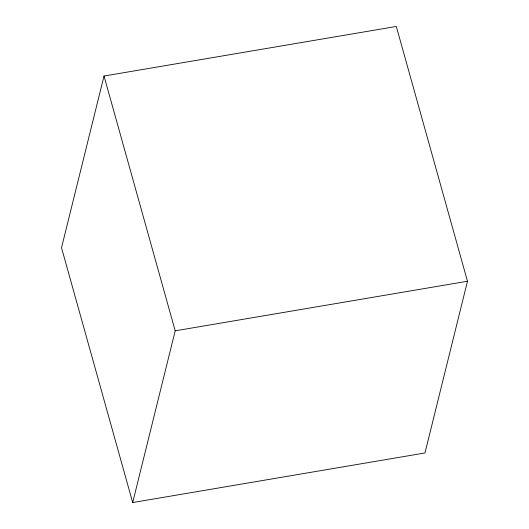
<?xml version="1.0" encoding="UTF-8"?>
<svg xmlns="http://www.w3.org/2000/svg" width="529" height="529" viewBox="0 0 529 529"><rect width="100%" height="100%" fill="white"/><g stroke="black" fill="none" stroke-linecap="round" stroke-linejoin="round"><path stroke-width="0.79" d="M104.021 76.037L61.523 247.757L132.693 502.55L424.979 452.963L467.477 281.243L396.307 26.45L104.021 76.037L175.192 330.83L132.693 502.55M175.192 330.83L467.477 281.243"/></g></svg>
